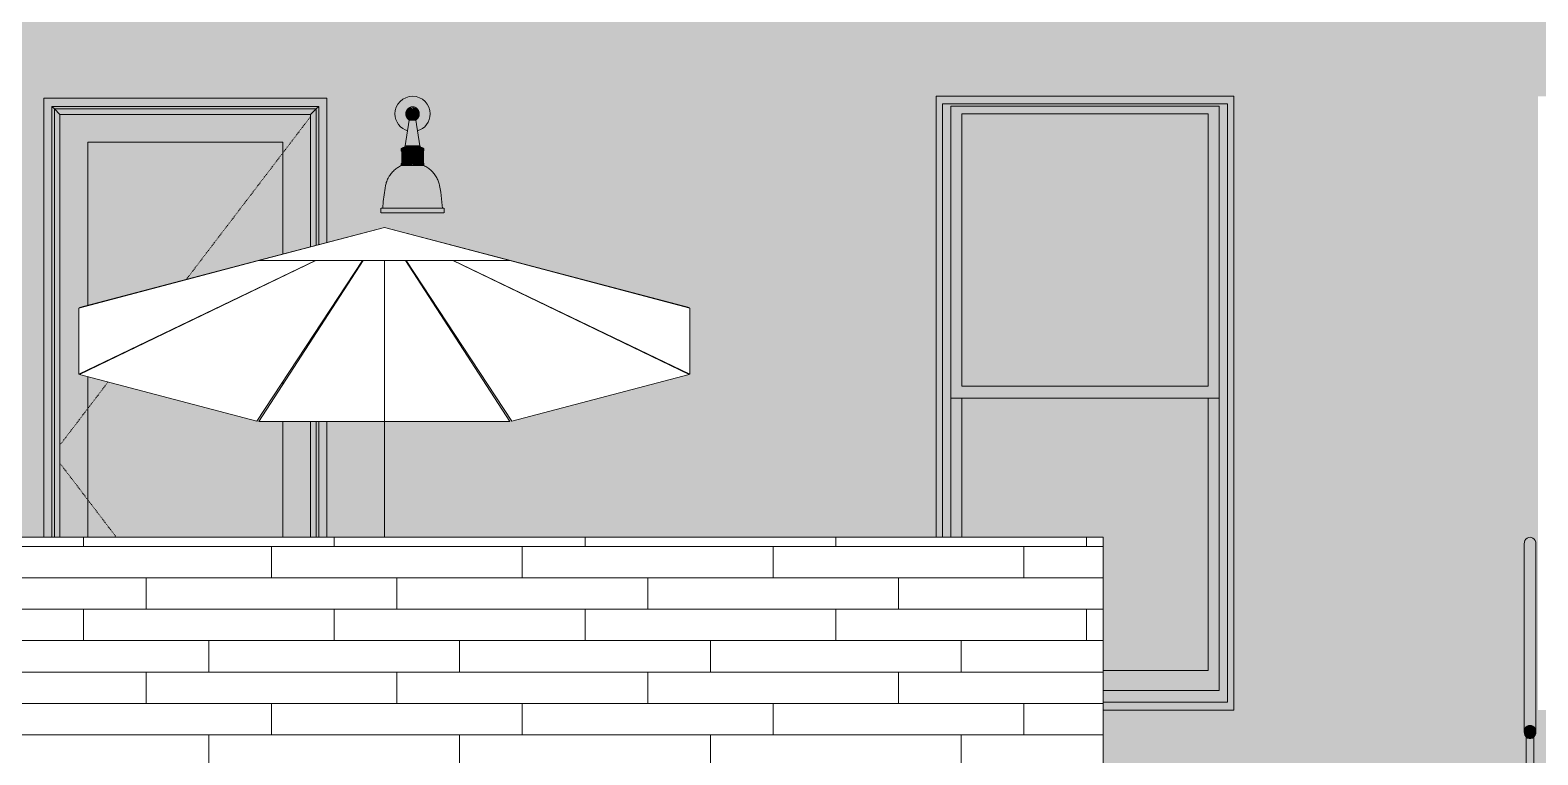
# Model space of a CAD drawing. Header units: inches. Extents: x 1750 to 8392, y -297 to 660.
# Drawn here: x 5993.5 to 6185.9, y 8.2 to 100.7 of the extents above; entities that cross this region are included whole.
import ezdxf

# ---------------------------------------------------------------- set-up
doc = ezdxf.new("R2010")
doc.units = ezdxf.units.IN
doc.header["$MEASUREMENT"] = 0
doc.linetypes.add('Dash 1_16_', pattern=[0.125, 0.0625, -0.0625])
for name, color, linetype, lineweight in [('A-DOOR-3', 31, 'Continuous', 9), ('A-DOOR-4', 31, 'Dash 1_16_', 9), ('A-DOOR-FRAM', 31, 'Continuous', 9), ('A-DOOR-GLAZ', 31, 'Continuous', 9), ('A-FLOR-HRAL', 11, 'Continuous', 9), ('A-GLAZ-1', 151, 'Continuous', 9), ('A-WALL-1', 113, 'Continuous', 9), ('A-WALL-PATT-1', 111, 'Continuous', 9), ('E-LITE-EQPM', 33, 'Continuous', 9), ('G-IMPT', 8, 'Continuous', 9), ('I-FURN', 30, 'Continuous', 9)]:
    doc.layers.add(name, color=color, linetype=linetype, lineweight=lineweight)
pattern_1 = [(0, (6128.2896, -29.2), (0, 4), []), (90, (6128.29, -29.2), (-8, 8), [4, -28]), (90, (6144.29, -25.2), (-8, 8), [4, -28])]

# ---------------------------------------------------------------- blocks, each defined once
blk = doc.blocks.new('Outdoor Table01 - 02ZUTB01_dwg-V45-BUILDING ELEVATION - NORTH')
at = {"layer": 'G-IMPT'}
for p, q in [((-12157.79, 75.5), (-12196.68, 65.31)), ((-12157.79, 75.5), (-12174.05, 71.26)), ((-12157.79, 75.5), (-12173.79, 71.29)), ((-12157.79, 75.5), (-12141.79, 71.29)), ((-12157.79, 75.5), (-12118.9, 65.31)), ((-12157.79, 75.5), (-12141.53, 71.26)), ((-12196.79, 65.24), (-12173.79, 71.29)), ((-12166.58, 71.29), (-12196.79, 56.82)), ((-12166.52, 71.29), (-12196.68, 56.75)), ((-12174.05, 71.26), (-12196.68, 65.31)), ((-12160.56, 71.29), (-12174.05, 50.8)), ((-12160.51, 71.29), (-12173.79, 50.77)), ((-12141.79, 71.29), (-12173.79, 71.29)), ((-12157.79, 49.5), (-12157.79, 71.29)), ((-12157.79, 49.5), (-12157.79, 71.29)), ((-12155.07, 71.29), (-12141.79, 50.77)), ((-12155.02, 71.29), (-12141.53, 50.8)), ((-12149.06, 71.29), (-12118.9, 56.75)), ((-12149, 71.29), (-12118.79, 56.82)), ((-12141.79, 71.29), (-12118.79, 65.24)), ((-12118.9, 65.31), (-12141.53, 71.26)), ((-12196.79, 65.24), (-12196.79, 56.82)), ((-12118.79, 56.82), (-12118.79, 65.24)), ((-12196.68, 56.75), (-12174.05, 50.8)), ((-12141.53, 50.8), (-12118.9, 56.75)), ((-12173.79, 50.77), (-12141.79, 50.77)), ((-12157.79, 36), (-12157.79, 49.5)), ((-12157.79, 36), (-12157.79, 49.5))]:
    blk.add_line(p, q, dxfattribs=at)
blk = doc.blocks.new('Outdoor Table01 - Outdoor Table01-2525492-BUILDING ELEVATION - NORTH')
at = {"extrusion": (0, 0, -1), "zscale": -1}
blk.add_blockref('Outdoor Table01 - 02ZUTB01_dwg-V45-BUILDING ELEVATION - NORTH', (22189.58, 0), dxfattribs=at)
blk = doc.blocks.new('Window-Double_Hung-Andersen-400_Series-Tilt_Wash - 1st Floor-V49-BUILDING ELEVATION - NORTH')
at = {"layer": 'A-GLAZ-1'}
for points in [[(-10858.45, 13.94), (-10857.77, 13.94), (-10857.77, 92.25), (-10895.79, 92.25), (-10895.79, 36), (-10893.91, 36), (-10893.91, 91), (-10859.64, 91), (-10859.64, 16.44), (-10874.46, 16.44), (-10874.46, 13.94), (-10859.64, 13.94)], [(-10861.08, 55.25), (-10861.08, 90), (-10892.48, 90), (-10892.48, 55.25)], [(-10871.13, 19), (-10861.08, 19), (-10861.08, 53.75), (-10892.48, 53.75), (-10892.48, 36), (-10874.46, 36), (-10874.46, 19)]]:
    blk.add_hatch(color=256, dxfattribs=at).paths.add_polyline_path(points, flags=0)
h = blk.add_hatch(color=256, dxfattribs=at)
h.paths.add_polyline_path([(-10859.64, 53.75), (-10859.64, 91), (-10893.91, 90.99), (-10893.91, 53.75), (-10860.56, 53.75)], flags=0)
h.paths.add_polyline_path([(-10865.51, 55.25), (-10892.48, 55.25), (-10892.48, 90), (-10861.08, 90), (-10861.08, 55.25)], flags=0)
h = blk.add_hatch(color=256, dxfattribs=at)
h.paths.add_polyline_path([(-10861.08, 16.44), (-10859.64, 16.47), (-10859.64, 53.75), (-10861.08, 53.75), (-10861.08, 19), (-10874.46, 19), (-10874.46, 16.44), (-10864.37, 16.44)], flags=0)
h.paths.add_polyline_path([(-10893.4, 36), (-10892.48, 36), (-10892.48, 53.75), (-10893.91, 53.75), (-10893.91, 36)], flags=0)
for p, q in [((-10857.77, 92.25), (-10895.79, 92.25)), ((-10895.79, 92.25), (-10895.79, 36)), ((-10895.79, 92.25), (-10895.79, 36)), ((-10857.77, 92.25), (-10895.79, 92.25)), ((-10894.98, 91.31), (-10858.58, 91.31)), ((-10894.98, 36), (-10894.98, 91.31)), ((-10893.91, 36), (-10893.91, 91)), ((-10893.91, 91), (-10859.64, 91)), ((-10859.64, 91), (-10859.64, 16.44)), ((-10858.58, 14.97), (-10858.58, 91.31)), ((-10857.77, 13.94), (-10857.77, 92.25)), ((-10857.77, 92.25), (-10857.77, 13.94)), ((-10892.48, 55.25), (-10892.48, 90)), ((-10892.48, 90), (-10861.08, 90)), ((-10861.08, 90), (-10861.08, 55.25)), ((-10861.08, 55.25), (-10892.48, 55.25)), ((-10893.91, 53.75), (-10859.64, 53.75)), ((-10892.48, 36), (-10892.48, 53.75)), ((-10861.08, 53.75), (-10861.08, 19)), ((-10861.08, 19), (-10874.46, 19)), ((-10859.64, 16.44), (-10874.46, 16.44)), ((-10858.58, 14.97), (-10874.46, 14.97)), ((-10874.46, 13.94), (-10857.77, 13.94)), ((-10874.46, 13.94), (-10857.77, 13.94))]:
    blk.add_line(p, q, dxfattribs=at)
blk = doc.blocks.new('Railing - 1_-1411116-BUILDING ELEVATION - NORTH')
at = {"layer": 'A-FLOR-HRAL'}
h = blk.add_hatch(color=256, dxfattribs=at)
h.paths.add_polyline_path([(-10820.49, -24), (-10819.49, -24), (-10819.51, -18.7), (-10819.64, -18.95), (-10819.86, -19.1), (-10819.97, -19.1), (-10820.01, -19.1), (-10820.12, -19.1), (-10820.34, -18.95), (-10820.47, -18.7), (-10820.49, -18.7), (-10820.49, -23.39)], flags=0)
h.paths.add_polyline_path([(-10820.49, -18.31), (-10820.42, -18.15), (-10820.22, -18.03), (-10819.98, -18), (-10819.64, -18.08), (-10819.5, -18.26), (-10819.49, -18.31), (-10819.53, -12.77), (-10819.64, -12.95), (-10819.86, -13.1), (-10820.2, -13.06), (-10820.34, -12.95), (-10820.47, -12.7), (-10820.49, -12.84), (-10820.49, -18)], flags=0)
h.paths.add_polyline_path([(-10819.49, -12.31), (-10819.51, -6.72), (-10819.64, -6.95), (-10819.86, -7.1), (-10820.17, -7.07), (-10820.34, -6.95), (-10820.47, -6.7), (-10820.49, -6.84), (-10820.47, -12.2), (-10820.24, -12.04), (-10819.89, -12), (-10819.74, -12.04), (-10819.51, -12.2), (-10819.49, -12.29)], flags=0)
h.paths.add_polyline_path([(-10820.49, -6.31), (-10820.42, -6.15), (-10820.24, -6.04), (-10819.93, -6.01), (-10819.74, -6.04), (-10819.51, -6.2), (-10819.49, -6.21), (-10819.52, -0.75), (-10819.64, -0.96), (-10819.86, -1.1), (-10820.15, -1.09), (-10820.34, -0.95), (-10820.47, -0.7), (-10820.49, -0.75), (-10820.49, -6.28)], flags=0)
h.paths.add_polyline_path([(-10820.49, -0.31), (-10820.42, -0.15), (-10820.22, -0.03), (-10819.91, -0.01), (-10819.73, -0.04), (-10819.51, -0.2), (-10819.49, -0.08), (-10819.53, 5.23), (-10819.64, 5.05), (-10819.87, 4.9), (-10820.2, 4.94), (-10820.34, 5.05), (-10820.47, 5.3), (-10820.49, 5.3), (-10820.49, -0.25)], flags=0)
h.paths.add_polyline_path([(-10820.49, 5.69), (-10820.42, 5.85), (-10820.24, 5.96), (-10819.96, 6), (-10819.64, 5.92), (-10819.5, 5.78), (-10819.49, 5.79), (-10819.51, 10.52), (-10819.61, 10.42), (-10819.8, 10.35), (-10820.04, 10.33), (-10820.26, 10.37), (-10820.39, 10.44), (-10820.49, 10.46), (-10820.49, 5.79)], flags=0)
h = blk.add_hatch(color=256, dxfattribs=at)
h.paths.add_polyline_path([(-10819.88, 10.33), (-10819.58, 10.44), (-10819.8, 10.35), (-10819.94, 10.33)], flags=0)
h.paths.add_polyline_path([(-10820.03, 10.33), (-10820.3, 10.41), (-10820.04, 10.33)], flags=0)
for p, q in [((-10820.49, 10.57), (-10820.49, -24)), ((-10819.49, -24), (-10819.49, 10.57))]:
    blk.add_line(p, q, dxfattribs=at)
at = {"layer": 'A-FLOR-HRAL', "flags": 128}
for points in [[(-10820.03, 10.32), (-10820.1, 10.33), (-10820.3, 10.38), (-10820.44, 10.46), (-10820.48, 10.52)], [(-10819.5, 10.52), (-10819.54, 10.46), (-10819.68, 10.38), (-10819.88, 10.33), (-10819.95, 10.32)]]:
    blk.add_lwpolyline(points, dxfattribs=at)
blk = doc.blocks.new('Railing - Railing-1929021-BUILDING ELEVATION - NORTH')
at = {"layer": 'A-FLOR-HRAL'}
for points in [[(-10819.49, 5.44), (-10819.53, 5.81), (-10819.78, 5.97), (-10820.03, 6), (-10820.34, 5.92), (-10820.47, 5.78), (-10820.47, 5.59), (-10820.34, 5.84), (-10820.12, 5.98), (-10819.86, 5.98), (-10819.64, 5.84), (-10819.51, 5.59), (-10819.5, 5.56)], [(-10820.08, 4.9), (-10819.78, 4.94), (-10819.64, 5.05), (-10819.51, 5.3), (-10819.51, 5.59), (-10819.64, 5.84), (-10819.86, 5.98), (-10820.2, 5.94), (-10820.34, 5.84), (-10820.47, 5.59), (-10820.47, 5.3), (-10820.34, 5.05), (-10820.11, 4.9)], [(-10820.49, -0.56), (-10820.42, -0.28), (-10820.24, -0.07), (-10819.99, 0), (-10819.74, -0.07), (-10819.55, -0.29), (-10819.49, -0.41), (-10819.52, -0.19), (-10819.76, -0.03), (-10820.07, -0.01), (-10820.25, -0.04), (-10820.47, -0.2), (-10820.49, -0.46)], [(-10820, -1.1), (-10819.83, -1.09), (-10819.64, -0.95), (-10819.51, -0.7), (-10819.51, -0.41), (-10819.64, -0.16), (-10819.86, -0.02), (-10820.14, -0.03), (-10820.34, -0.16), (-10820.47, -0.41), (-10820.47, -0.7), (-10820.34, -0.96), (-10820.12, -1.1), (-10820.06, -1.1)], [(-10820.49, -6.56), (-10820.42, -6.28), (-10820.24, -6.07), (-10819.99, -6), (-10819.74, -6.07), (-10819.56, -6.28), (-10819.49, -6.41), (-10819.51, -6.2), (-10819.74, -6.04), (-10820.05, -6.01), (-10820.24, -6.04), (-10820.47, -6.2), (-10820.49, -6.41)], [(-10820.04, -7.1), (-10819.81, -7.07), (-10819.64, -6.95), (-10819.51, -6.7), (-10819.51, -6.41), (-10819.64, -6.16), (-10819.86, -6.02), (-10820.17, -6.04), (-10820.34, -6.16), (-10820.47, -6.41), (-10820.47, -6.7), (-10820.34, -6.95), (-10820.11, -7.1)], [(-10819.49, -12.56), (-10819.51, -12.2), (-10819.74, -12.04), (-10820.03, -12), (-10820.24, -12.04), (-10820.47, -12.2), (-10820.47, -12.41), (-10820.34, -12.16), (-10820.12, -12.02), (-10819.86, -12.02), (-10819.64, -12.16), (-10819.51, -12.42)], [(-10819.86, -13.1), (-10819.64, -12.95), (-10819.51, -12.7), (-10819.51, -12.41), (-10819.65, -12.15), (-10819.86, -12.02), (-10820.19, -12.05), (-10820.34, -12.16), (-10820.47, -12.42), (-10820.47, -12.7), (-10820.34, -12.95), (-10820.12, -13.1), (-10819.95, -13.1)], [(-10820.49, -18.56), (-10820.42, -18.28), (-10820.24, -18.07), (-10819.99, -18), (-10819.74, -18.07), (-10819.55, -18.29), (-10819.49, -18.56), (-10819.51, -18.2), (-10819.76, -18.03), (-10820, -18), (-10820.34, -18.08), (-10820.48, -18.26), (-10820.49, -18.41)], [(-10820.01, -19.1), (-10819.97, -19.1), (-10819.86, -19.1), (-10819.64, -18.95), (-10819.51, -18.7), (-10819.51, -18.41), (-10819.64, -18.16), (-10819.86, -18.02), (-10820.12, -18.02), (-10820.34, -18.16), (-10820.47, -18.41), (-10820.47, -18.7), (-10820.34, -18.95), (-10820.12, -19.1)]]:
    blk.add_hatch(color=256, dxfattribs=at).paths.add_polyline_path(points, flags=0)
for p, q in [((-10820.49, 6.47), (-10820.49, 5.44)), ((-10819.49, 5.44), (-10819.49, 6.47)), ((-10820.49, 0.47), (-10820.49, -0.56)), ((-10819.49, -0.56), (-10819.49, 0.47)), ((-10820.49, -5.53), (-10820.49, -6.56)), ((-10819.49, -6.56), (-10819.49, -5.53)), ((-10820.49, -11.52), (-10820.49, -12.56)), ((-10819.49, -12.56), (-10819.49, -11.52)), ((-10820.49, -17.52), (-10820.49, -18.56)), ((-10819.49, -18.56), (-10819.49, -17.52))]:
    blk.add_line(p, q, dxfattribs=at)
at = {"layer": 'A-FLOR-HRAL', "flags": 128}
for points in [[(-10819.49, 5.44), (-10819.51, 5.59), (-10819.56, 5.72), (-10819.64, 5.84), (-10819.74, 5.93), (-10819.86, 5.98), (-10819.99, 6), (-10820.12, 5.98), (-10820.24, 5.93), (-10820.34, 5.84), (-10820.42, 5.72), (-10820.47, 5.59), (-10820.49, 5.44)], [(-10820.49, 5.44), (-10820.47, 5.3), (-10820.42, 5.16), (-10820.34, 5.05), (-10820.24, 4.96), (-10820.12, 4.9), (-10819.99, 4.88), (-10819.86, 4.9), (-10819.74, 4.96), (-10819.64, 5.05), (-10819.56, 5.16), (-10819.51, 5.3), (-10819.49, 5.44)], [(-10819.49, -0.56), (-10819.51, -0.41), (-10819.56, -0.28), (-10819.64, -0.16), (-10819.74, -0.07), (-10819.86, -0.02), (-10819.99, 0), (-10820.12, -0.02), (-10820.24, -0.07), (-10820.34, -0.16), (-10820.42, -0.28), (-10820.47, -0.41), (-10820.49, -0.56)], [(-10820.49, -0.56), (-10820.47, -0.7), (-10820.42, -0.84), (-10820.34, -0.95), (-10820.24, -1.04), (-10820.12, -1.1), (-10819.99, -1.12), (-10819.86, -1.1), (-10819.74, -1.04), (-10819.64, -0.95), (-10819.56, -0.84), (-10819.51, -0.7), (-10819.49, -0.56)], [(-10819.49, -6.56), (-10819.51, -6.41), (-10819.56, -6.28), (-10819.64, -6.16), (-10819.74, -6.07), (-10819.86, -6.02), (-10819.99, -6), (-10820.12, -6.02), (-10820.24, -6.07), (-10820.34, -6.16), (-10820.42, -6.28), (-10820.47, -6.41), (-10820.49, -6.56)], [(-10820.49, -6.56), (-10820.47, -6.7), (-10820.42, -6.84), (-10820.34, -6.95), (-10820.24, -7.04), (-10820.12, -7.1), (-10819.99, -7.12), (-10819.86, -7.1), (-10819.74, -7.04), (-10819.64, -6.95), (-10819.56, -6.84), (-10819.51, -6.7), (-10819.49, -6.56)], [(-10819.49, -12.56), (-10819.51, -12.41), (-10819.56, -12.28), (-10819.64, -12.16), (-10819.74, -12.07), (-10819.86, -12.02), (-10819.99, -12), (-10820.12, -12.02), (-10820.24, -12.07), (-10820.34, -12.16), (-10820.42, -12.28), (-10820.47, -12.41), (-10820.49, -12.56)], [(-10820.49, -12.56), (-10820.47, -12.7), (-10820.42, -12.84), (-10820.34, -12.95), (-10820.24, -13.04), (-10820.12, -13.1), (-10819.99, -13.12), (-10819.86, -13.1), (-10819.74, -13.04), (-10819.64, -12.95), (-10819.56, -12.84), (-10819.51, -12.7), (-10819.49, -12.56)], [(-10819.49, -18.56), (-10819.51, -18.41), (-10819.56, -18.28), (-10819.64, -18.16), (-10819.74, -18.07), (-10819.86, -18.02), (-10819.99, -18), (-10820.12, -18.02), (-10820.24, -18.07), (-10820.34, -18.16), (-10820.42, -18.28), (-10820.47, -18.41), (-10820.49, -18.56)], [(-10820.49, -18.56), (-10820.47, -18.7), (-10820.42, -18.84), (-10820.34, -18.95), (-10820.24, -19.04), (-10820.12, -19.1), (-10819.99, -19.12), (-10819.86, -19.1), (-10819.74, -19.04), (-10819.64, -18.95), (-10819.56, -18.84), (-10819.51, -18.7), (-10819.49, -18.56)]]:
    blk.add_lwpolyline(points, dxfattribs=at)
blk.add_blockref('Railing - 1_-1411116-BUILDING ELEVATION - NORTH', (0, 0))
blk = doc.blocks.new('Top Rail Type - Top Rail_Internal_-1929038-BUILDING ELEVATION - NORTH')
at = {"layer": 'A-FLOR-HRAL'}
for points in [[(-10820.74, 11.16), (-10820.71, 11.38), (-10820.64, 11.58), (-10820.42, 11.84), (-10820.24, 11.95), (-10820.04, 11.99), (-10819.88, 11.98), (-10819.68, 11.92), (-10819.54, 11.82), (-10819.46, 11.75), (-10819.34, 11.58), (-10819.26, 11.38), (-10819.24, 11.38), (-10819.26, 35.38), (-10819.34, 35.58), (-10819.56, 35.84), (-10819.74, 35.95), (-10819.88, 35.98), (-10820.1, 35.98), (-10820.3, 35.92), (-10820.44, 35.82), (-10820.52, 35.75), (-10820.64, 35.58), (-10820.71, 35.38), (-10820.74, 35.16), (-10820.74, 11.38)], [(-10819.99, 10.32), (-10819.68, 10.41), (-10819.51, 10.52), (-10819.46, 10.57), (-10819.34, 10.74), (-10819.26, 10.94), (-10819.24, 11.16), (-10819.26, 11.38), (-10819.34, 11.58), (-10819.58, 11.85), (-10819.74, 11.95), (-10819.94, 11.99), (-10820.12, 11.98), (-10820.3, 11.92), (-10820.48, 11.79), (-10820.52, 11.75), (-10820.64, 11.58), (-10820.71, 11.38), (-10820.74, 11.16), (-10820.71, 10.94), (-10820.64, 10.74), (-10820.4, 10.46), (-10820.24, 10.38), (-10820.03, 10.33)]]:
    blk.add_hatch(color=256, dxfattribs=at).paths.add_polyline_path(points, flags=0)
for p, q in [((-10820.74, 35.16), (-10820.74, 11.16)), ((-10819.24, 11.16), (-10819.24, 35.16))]:
    blk.add_line(p, q, dxfattribs=at)
at = {"layer": 'A-FLOR-HRAL', "flags": 128}
for points in [[(-10820.74, 35.16), (-10820.71, 35.38), (-10820.64, 35.58), (-10820.52, 35.75), (-10820.36, 35.89), (-10820.18, 35.97), (-10819.99, 36), (-10819.8, 35.97), (-10819.61, 35.89), (-10819.46, 35.75), (-10819.34, 35.58), (-10819.26, 35.38), (-10819.24, 35.16)], [(-10819.24, 11.16), (-10819.26, 11.38), (-10819.34, 11.58), (-10819.46, 11.75), (-10819.61, 11.89), (-10819.8, 11.97), (-10819.99, 12), (-10820.18, 11.97), (-10820.36, 11.89), (-10820.52, 11.75), (-10820.64, 11.58), (-10820.71, 11.38), (-10820.74, 11.16)], [(-10820.74, 11.16), (-10820.71, 10.94), (-10820.64, 10.74), (-10820.52, 10.57), (-10820.36, 10.44), (-10820.18, 10.35), (-10819.99, 10.32), (-10819.8, 10.35), (-10819.61, 10.44), (-10819.46, 10.57), (-10819.34, 10.74), (-10819.26, 10.94), (-10819.24, 11.16)]]:
    blk.add_lwpolyline(points, dxfattribs=at)
blk = doc.blocks.new('VISA-OW2400-02-SASS - OW2400-L30K-MVOLT-2031435-BUILDING ELEVATION - NORTH')
at = {"layer": 'E-LITE-EQPM'}
h = blk.add_hatch(color=256, dxfattribs=at)
h.paths.add_polyline_path([(-10214.99, 87.83), (-10214.79, 89.24), (-10215.13, 89.55), (-10215.17, 89.68), (-10215.19, 89.69), (-10215.24, 90.05), (-10215.14, 90.32), (-10215.13, 90.39), (-10215.12, 90.44), (-10214.82, 90.73), (-10214.72, 90.75), (-10214.56, 90.85), (-10214.55, 90.79), (-10214.49, 90.77), (-10214.4, 90.71), (-10214.34, 90.77), (-10214.39, 90.79), (-10214.31, 90.85), (-10214.07, 90.71), (-10214.15, 90.83), (-10213.99, 90.75), (-10213.85, 90.65), (-10213.69, 90.46), (-10213.58, 90.19), (-10213.57, 90.02), (-10213.64, 89.66), (-10213.69, 89.63), (-10213.79, 89.41), (-10213.86, 89.35), (-10214.04, 89.22), (-10213.81, 87.83), (-10213.28, 88.05), (-10212.81, 88.41), (-10212.45, 88.88), (-10212.23, 89.42), (-10212.15, 90), (-10212.23, 90.58), (-10212.45, 91.13), (-10212.81, 91.59), (-10213.4, 92), (-10213.82, 92.17), (-10214.4, 92.25), (-10214.98, 92.17), (-10215.53, 91.95), (-10215.99, 91.59), (-10216.35, 91.13), (-10216.58, 90.58), (-10216.65, 90), (-10216.58, 89.42), (-10216.35, 88.88), (-10215.99, 88.41), (-10215.53, 88.05), (-10215.13, 87.89)], flags=0)
h.paths.add_polyline_path([(-10214.4, 90.77), (-10214.5, 90.79), (-10214.47, 90.87), (-10214.4, 90.77)], flags=0)
h = blk.add_hatch(color=256, dxfattribs=at)
h.paths.add_polyline_path([(-10214.67, 89.22), (-10214.4, 89.22), (-10214.4, 90.71), (-10214.56, 90.79), (-10214.59, 90.79), (-10214.59, 90.84), (-10214.71, 90.79), (-10214.75, 90.79), (-10215.14, 90.41), (-10215.14, 90.32), (-10215.21, 90.2), (-10215.23, 89.97), (-10215.17, 89.68), (-10215.13, 89.65), (-10215.13, 89.54), (-10214.77, 89.22), (-10214.68, 89.22)], flags=0)
h.paths.add_polyline_path([(-10214.4, 90.77), (-10214.47, 90.87), (-10214.5, 90.79), (-10214.4, 90.77)], flags=0)
for points in [[(-10214.11, 89.22), (-10214.04, 89.22), (-10213.72, 89.53), (-10213.67, 89.67), (-10213.63, 89.67), (-10213.57, 89.82), (-10213.57, 90.02), (-10213.58, 90.19), (-10213.72, 90.5), (-10213.85, 90.65), (-10214.07, 90.8), (-10214.15, 90.81), (-10214.15, 90.75), (-10214.36, 90.84), (-10214.4, 90.77), (-10214.31, 90.77), (-10214.4, 90.67), (-10214.4, 89.22), (-10214.12, 89.22)], [(-10214.68, 85.93), (-10214.4, 85.93), (-10214.4, 89.22), (-10214.77, 89.22), (-10215.27, 85.93), (-10214.78, 85.93)], [(-10214.31, 85.93), (-10213.5, 85.93), (-10214.07, 89.22), (-10214.4, 89.22), (-10214.4, 85.93)], [(-10214.68, 85.29), (-10214.4, 85.29), (-10214.41, 85.54), (-10215.85, 85.54), (-10215.85, 85.29), (-10214.7, 85.29)], [(-10215.69, 83.72), (-10214.4, 83.72), (-10214.4, 85.22), (-10215.78, 85.22), (-10215.75, 83.72)], [(-10214.68, 85.54), (-10214.4, 85.54), (-10214.41, 85.65), (-10214.4, 85.67), (-10214.41, 85.7), (-10215.4, 85.67), (-10215.4, 85.65), (-10215.69, 85.62), (-10215.75, 85.54), (-10214.68, 85.54)], [(-10214.9, 85.22), (-10214.4, 85.22), (-10214.42, 85.29), (-10215.66, 85.29), (-10215.6, 85.22), (-10214.96, 85.22)], [(-10215.29, 85.74), (-10215.18, 85.73), (-10215.15, 85.71), (-10214.96, 85.72), (-10214.75, 85.72), (-10214.57, 85.7), (-10214.4, 85.73), (-10214.4, 85.93), (-10215.3, 85.93), (-10215.35, 85.81), (-10215.27, 85.81)], [(-10213.93, 85.7), (-10213.65, 85.72), (-10213.61, 85.75), (-10213.5, 85.74), (-10213.51, 85.77), (-10213.5, 85.8), (-10213.41, 85.78), (-10213.41, 85.8), (-10213.5, 85.93), (-10214.4, 85.93), (-10214.4, 85.7), (-10214.02, 85.71), (-10213.93, 85.7)], [(-10213.71, 85.54), (-10213.05, 85.54), (-10213.15, 85.64), (-10214.4, 85.7), (-10214.4, 85.67), (-10214.4, 85.65), (-10214.4, 85.54), (-10213.8, 85.54)], [(-10214.39, 85.29), (-10212.95, 85.29), (-10212.95, 85.54), (-10214.4, 85.54), (-10214.4, 85.29)], [(-10213.71, 85.22), (-10213.21, 85.22), (-10213.15, 85.29), (-10214.4, 85.29), (-10214.4, 85.22), (-10213.77, 85.22)], [(-10213.11, 83.72), (-10213.02, 83.72), (-10213.02, 85.22), (-10214.4, 85.22), (-10214.4, 83.72), (-10213.15, 83.72)], [(-10216.88, 80.85), (-10214.4, 80.85), (-10214.4, 83.41), (-10215.85, 83.41), (-10216.74, 82.8), (-10217.45, 81.93), (-10217.8, 80.85), (-10217.1, 80.85)], [(-10215.2, 83.41), (-10214.4, 83.41), (-10214.42, 83.66), (-10215.85, 83.66), (-10215.85, 83.41), (-10215.23, 83.41)], [(-10214.75, 83.66), (-10214.4, 83.67), (-10214.4, 83.72), (-10215.6, 83.72), (-10215.66, 83.66), (-10214.76, 83.66)], [(-10214.4, 83.66), (-10213.15, 83.66), (-10213.22, 83.72), (-10214.4, 83.72)], [(-10214.4, 83.41), (-10212.95, 83.41), (-10212.95, 83.66), (-10214.4, 83.66)], [(-10211, 80.85), (-10211.41, 82.01), (-10212.21, 82.91), (-10213.01, 83.41), (-10214.4, 83.41), (-10214.4, 80.85), (-10211.01, 80.85)], [(-10218.15, 77.98), (-10214.4, 77.98), (-10214.4, 80.85), (-10217.8, 80.85), (-10218.09, 79.24), (-10218.15, 78.31)], [(-10213.32, 77.98), (-10210.65, 77.98), (-10210.68, 78.79), (-10210.76, 79.6), (-10211.01, 80.85), (-10214.4, 80.85), (-10214.4, 77.98), (-10213.38, 77.98)], [(-10215.54, 77.38), (-10214.4, 77.38), (-10214.4, 77.98), (-10218.4, 77.98), (-10218.4, 77.38), (-10215.7, 77.38)], [(-10210.41, 77.38), (-10210.41, 77.98), (-10214.4, 77.98), (-10214.4, 77.38), (-10210.85, 77.38)]]:
    blk.add_hatch(color=256, dxfattribs=at).paths.add_polyline_path(points, flags=0)
for p, q in [((-10214.83, 89.22), (-10215.35, 85.93)), ((-10214.4, 89.22), (-10214.77, 89.22)), ((-10214.04, 89.22), (-10214.4, 89.22)), ((-10213.46, 85.93), (-10213.98, 89.22)), ((-10215.85, 85.54), (-10215.85, 85.29)), ((-10214.4, 85.54), (-10215.85, 85.54)), ((-10215.85, 85.29), (-10215.78, 85.22)), ((-10214.4, 85.29), (-10215.85, 85.29)), ((-10215.78, 85.22), (-10215.78, 83.72)), ((-10214.4, 85.22), (-10215.78, 85.22)), ((-10214.4, 85.7), (-10215.52, 85.7)), ((-10215.35, 85.7), (-10215.09, 85.7)), ((-10214.4, 85.93), (-10215.3, 85.93)), ((-10213.5, 85.93), (-10214.4, 85.93)), ((-10213.29, 85.7), (-10214.4, 85.7)), ((-10212.95, 85.54), (-10214.4, 85.54)), ((-10212.95, 85.29), (-10214.4, 85.29)), ((-10213.02, 85.22), (-10214.4, 85.22)), ((-10213.71, 85.7), (-10213.29, 85.7)), ((-10213.02, 85.22), (-10212.95, 85.29)), ((-10213.02, 83.72), (-10213.02, 85.22)), ((-10212.95, 85.29), (-10212.95, 85.54)), ((-10215.78, 83.72), (-10215.85, 83.66)), ((-10215.85, 83.66), (-10215.85, 83.41)), ((-10214.4, 83.66), (-10215.85, 83.66)), ((-10214.4, 83.41), (-10215.85, 83.41)), ((-10214.4, 83.72), (-10215.78, 83.72)), ((-10213.02, 83.72), (-10214.4, 83.72)), ((-10212.95, 83.66), (-10214.4, 83.66)), ((-10212.95, 83.41), (-10214.4, 83.41)), ((-10212.95, 83.66), (-10213.02, 83.72)), ((-10212.95, 83.41), (-10212.95, 83.66)), ((-10218.46, 77.98), (-10218.46, 77.38)), ((-10218.4, 77.98), (-10214.4, 77.98)), ((-10214.4, 77.38), (-10218.4, 77.38)), ((-10214.4, 77.98), (-10210.41, 77.98)), ((-10210.41, 77.38), (-10214.4, 77.38)), ((-10210.35, 77.38), (-10210.35, 77.98))]:
    blk.add_line(p, q, dxfattribs=at)
at = {"layer": 'E-LITE-EQPM', "flags": 128}
for points in [[(-10214.83, 89.22), (-10214.86, 89.24), (-10214.89, 89.26), (-10214.91, 89.29), (-10214.94, 89.31), (-10214.97, 89.34), (-10215, 89.36), (-10215.02, 89.39), (-10215.05, 89.42), (-10215.07, 89.45), (-10215.09, 89.48), (-10215.11, 89.51), (-10215.13, 89.54), (-10215.15, 89.57), (-10215.16, 89.6), (-10215.18, 89.64), (-10215.19, 89.67), (-10215.2, 89.71), (-10215.22, 89.74), (-10215.23, 89.78), (-10215.23, 89.81), (-10215.24, 89.85), (-10215.25, 89.89), (-10215.25, 89.92), (-10215.25, 89.96), (-10215.25, 90), (-10215.25, 90.03), (-10215.25, 90.07), (-10215.25, 90.11), (-10215.24, 90.14), (-10215.24, 90.18), (-10215.23, 90.22), (-10215.22, 90.25), (-10215.21, 90.29), (-10215.2, 90.32), (-10215.18, 90.36), (-10215.17, 90.39), (-10215.15, 90.42), (-10215.13, 90.46), (-10215.12, 90.49), (-10215.1, 90.52), (-10215.07, 90.55), (-10215.05, 90.58), (-10215.03, 90.61), (-10215, 90.63), (-10214.98, 90.66), (-10214.95, 90.68), (-10214.92, 90.71), (-10214.89, 90.73), (-10214.86, 90.75), (-10214.83, 90.77), (-10214.8, 90.79), (-10214.77, 90.81), (-10214.74, 90.83), (-10214.7, 90.84), (-10214.67, 90.86), (-10214.64, 90.87), (-10214.6, 90.88), (-10214.56, 90.89), (-10214.53, 90.9), (-10214.49, 90.91), (-10214.46, 90.91), (-10214.42, 90.92), (-10214.4, 90.92)], [(-10214.4, 90.92), (-10214.37, 90.92), (-10214.33, 90.91), (-10214.29, 90.91), (-10214.26, 90.9), (-10214.22, 90.89), (-10214.19, 90.88), (-10214.15, 90.87), (-10214.12, 90.85), (-10214.08, 90.84), (-10214.05, 90.82), (-10214.02, 90.8), (-10213.99, 90.78), (-10213.95, 90.76), (-10213.92, 90.74), (-10213.9, 90.72), (-10213.87, 90.7), (-10213.84, 90.67), (-10213.81, 90.65), (-10213.79, 90.62), (-10213.76, 90.59), (-10213.74, 90.56), (-10213.72, 90.53), (-10213.7, 90.5), (-10213.68, 90.47), (-10213.66, 90.44), (-10213.64, 90.41), (-10213.63, 90.37), (-10213.61, 90.34), (-10213.6, 90.3), (-10213.59, 90.27), (-10213.58, 90.23), (-10213.57, 90.2), (-10213.56, 90.16), (-10213.56, 90.12), (-10213.55, 90.09), (-10213.55, 90.05), (-10213.55, 90.01), (-10213.55, 89.98), (-10213.55, 89.94), (-10213.56, 89.9), (-10213.56, 89.87), (-10213.57, 89.83), (-10213.57, 89.79), (-10213.58, 89.76), (-10213.59, 89.72), (-10213.61, 89.69), (-10213.62, 89.65), (-10213.63, 89.62), (-10213.65, 89.59), (-10213.67, 89.55), (-10213.68, 89.52), (-10213.7, 89.49), (-10213.73, 89.46), (-10213.75, 89.43), (-10213.77, 89.4), (-10213.8, 89.38), (-10213.82, 89.35), (-10213.85, 89.32), (-10213.88, 89.3), (-10213.9, 89.28), (-10213.93, 89.25), (-10213.96, 89.23), (-10213.98, 89.22)], [(-10215.85, 85.54), (-10215.84, 85.56), (-10215.83, 85.57), (-10215.81, 85.58), (-10215.8, 85.59), (-10215.79, 85.61), (-10215.77, 85.62), (-10215.76, 85.63), (-10215.74, 85.64), (-10215.73, 85.65), (-10215.71, 85.66), (-10215.7, 85.66), (-10215.68, 85.67), (-10215.66, 85.68), (-10215.64, 85.68), (-10215.63, 85.69), (-10215.61, 85.69), (-10215.59, 85.7), (-10215.57, 85.7), (-10215.57, 85.7)], [(-10215.57, 85.7), (-10215.56, 85.7), (-10215.55, 85.7), (-10215.55, 85.7), (-10215.54, 85.71), (-10215.53, 85.71), (-10215.52, 85.71), (-10215.51, 85.71), (-10215.5, 85.71), (-10215.49, 85.72), (-10215.48, 85.72), (-10215.48, 85.72), (-10215.47, 85.73), (-10215.46, 85.73), (-10215.45, 85.74), (-10215.45, 85.74), (-10215.44, 85.75), (-10215.43, 85.75), (-10215.42, 85.76), (-10215.42, 85.76), (-10215.41, 85.77), (-10215.4, 85.78), (-10215.4, 85.78), (-10215.39, 85.79), (-10215.39, 85.8), (-10215.38, 85.81), (-10215.38, 85.81), (-10215.37, 85.82), (-10215.37, 85.83), (-10215.37, 85.84), (-10215.36, 85.85), (-10215.36, 85.85), (-10215.36, 85.86), (-10215.35, 85.87), (-10215.35, 85.88), (-10215.35, 85.89), (-10215.35, 85.9), (-10215.35, 85.91), (-10215.35, 85.92), (-10215.35, 85.93), (-10215.35, 85.93)], [(-10213.46, 85.93), (-10213.46, 85.92), (-10213.46, 85.91), (-10213.46, 85.9), (-10213.45, 85.89), (-10213.45, 85.88), (-10213.45, 85.87), (-10213.45, 85.87), (-10213.45, 85.86), (-10213.44, 85.85), (-10213.44, 85.84), (-10213.44, 85.83), (-10213.43, 85.82), (-10213.43, 85.82), (-10213.42, 85.81), (-10213.42, 85.8), (-10213.41, 85.79), (-10213.41, 85.79), (-10213.4, 85.78), (-10213.39, 85.77), (-10213.39, 85.77), (-10213.38, 85.76), (-10213.37, 85.75), (-10213.37, 85.75), (-10213.36, 85.74), (-10213.35, 85.74), (-10213.35, 85.73), (-10213.34, 85.73), (-10213.33, 85.72), (-10213.32, 85.72), (-10213.31, 85.72), (-10213.3, 85.71), (-10213.3, 85.71), (-10213.29, 85.71), (-10213.28, 85.71), (-10213.27, 85.71), (-10213.26, 85.7), (-10213.25, 85.7), (-10213.24, 85.7), (-10213.23, 85.7), (-10213.23, 85.7)], [(-10213.23, 85.7), (-10213.21, 85.7), (-10213.2, 85.69), (-10213.18, 85.69), (-10213.16, 85.68), (-10213.14, 85.68), (-10213.13, 85.67), (-10213.11, 85.66), (-10213.09, 85.66), (-10213.08, 85.65), (-10213.06, 85.64), (-10213.05, 85.63), (-10213.03, 85.62), (-10213.02, 85.61), (-10213, 85.59), (-10212.99, 85.58), (-10212.98, 85.57), (-10212.97, 85.56), (-10212.95, 85.54), (-10212.95, 85.54)], [(-10217.85, 80.85), (-10217.82, 80.99), (-10217.79, 81.12), (-10217.75, 81.26), (-10217.7, 81.4), (-10217.65, 81.53), (-10217.59, 81.66), (-10217.53, 81.79), (-10217.46, 81.91), (-10217.39, 82.04), (-10217.31, 82.16), (-10217.23, 82.28), (-10217.14, 82.39), (-10217.05, 82.5), (-10216.95, 82.61), (-10216.85, 82.71), (-10216.75, 82.81), (-10216.64, 82.9), (-10216.53, 82.99), (-10216.42, 83.08), (-10216.3, 83.16), (-10216.18, 83.23), (-10216.05, 83.3), (-10215.93, 83.37), (-10215.85, 83.41)], [(-10212.95, 83.41), (-10212.82, 83.34), (-10212.7, 83.28), (-10212.58, 83.2), (-10212.46, 83.12), (-10212.34, 83.04), (-10212.23, 82.95), (-10212.12, 82.86), (-10212.01, 82.77), (-10211.91, 82.67), (-10211.81, 82.56), (-10211.72, 82.45), (-10211.63, 82.34), (-10211.54, 82.23), (-10211.46, 82.11), (-10211.39, 81.99), (-10211.32, 81.86), (-10211.25, 81.74), (-10211.19, 81.61), (-10211.14, 81.47), (-10211.09, 81.34), (-10211.04, 81.2), (-10211, 81.07), (-10210.97, 80.93), (-10210.95, 80.85)], [(-10218.21, 77.98), (-10218.14, 78.83), (-10218.04, 79.68), (-10217.91, 80.52), (-10217.85, 80.85)], [(-10210.95, 80.85), (-10210.81, 80), (-10210.69, 79.16), (-10210.62, 78.3), (-10210.6, 77.98)]]:
    blk.add_lwpolyline(points, dxfattribs=at)
at = {"layer": 'E-LITE-EQPM'}
for start, end in [(360, 180), (180, 254.7454), (285.2546, 360)]:
    blk.add_arc((-10214.4, 90), 2.25, start, end, dxfattribs=at)
blk = doc.blocks.new('Door-Inswing-Andersen-400_Series-Single - 3_ 0-1_8_ x custom height - _1st _ 2nd floor-V61-BUILDING ELEVATION - NORTH')
at = {"layer": 'A-DOOR-FRAM'}
h = blk.add_hatch(color=256, dxfattribs=at)
h.paths.add_polyline_path([(-11008.91, 36), (-11008.63, 36), (-11008.59, 90.97), (-10974.57, 90.97), (-10974.57, 73.32), (-10973.54, 73.58), (-10973.54, 92), (-11009.66, 92), (-11009.66, 36), (-11009.26, 36)], flags=0)
h.paths.add_polyline_path([(-10974.57, 36), (-10973.54, 36), (-10973.54, 50.77), (-10974.57, 50.77), (-10974.57, 36.43)], flags=0)
h.paths.add_polyline_path([(-10974.57, 62.54), (-10973.54, 64.14), (-10973.54, 64.34), (-10974.57, 62.77)], flags=0)
for points in [[(-11008.29, 36), (-11008.29, 90.63), (-11008.63, 90.97), (-11008.63, 36)], [(-11008.29, 90.63), (-10974.91, 90.63), (-10974.57, 90.97), (-11008.63, 90.97), (-11008.48, 90.81)], [(-11007.6, 36), (-11007.6, 89.94), (-11008.29, 90.63), (-11008.29, 36), (-11008.18, 36)], [(-11007.6, 89.94), (-10975.57, 89.97), (-10974.91, 90.63), (-11008.29, 90.63), (-11008.18, 90.52)]]:
    blk.add_hatch(color=256, dxfattribs=at).paths.add_polyline_path(points, flags=0)
h = blk.add_hatch(color=256, dxfattribs=at)
h.paths.add_polyline_path([(-10975.02, 36), (-10974.91, 36), (-10974.91, 50.77), (-10975.6, 50.77), (-10975.6, 36)], flags=0)
h.paths.add_polyline_path([(-10975.6, 60.95), (-10974.91, 62.01), (-10974.91, 62.25), (-10975.6, 61.2)], flags=0)
h.paths.add_polyline_path([(-10975.6, 73.05), (-10974.91, 73.23), (-10974.91, 90.63), (-10975.6, 89.94), (-10975.6, 75.5)], flags=0)
h = blk.add_hatch(color=256, dxfattribs=at)
h.paths.add_polyline_path([(-10974.57, 36), (-10974.57, 50.77), (-10974.91, 50.77), (-10974.91, 36)], flags=0)
h.paths.add_polyline_path([(-10974.91, 62.01), (-10974.57, 62.54), (-10974.57, 62.77), (-10974.91, 62.25)], flags=0)
h.paths.add_polyline_path([(-10974.91, 73.23), (-10974.57, 73.32), (-10974.57, 90.97), (-10974.91, 90.63), (-10974.91, 75.5)], flags=0)
h = blk.add_hatch(color=256, dxfattribs=at)
h.paths.add_polyline_path([(-11004.04, 36), (-11004.04, 56.48), (-11005.08, 56.75), (-11004.04, 57.25), (-11004.04, 57.37), (-11005.19, 56.82), (-11005.19, 65.24), (-11004.04, 65.58), (-11004.04, 86.38), (-10979.16, 86.38), (-10979.16, 72.12), (-10975.6, 73.05), (-10975.6, 89.94), (-11007.6, 89.94), (-11007.6, 36), (-11005.34, 36)], flags=0)
h.paths.add_polyline_path([(-10979.16, 36), (-10975.6, 36), (-10975.6, 50.77), (-10979.16, 50.77), (-10979.16, 48.4)], flags=0)
h.paths.add_polyline_path([(-10979.16, 55.44), (-10975.6, 60.95), (-10975.6, 61.2), (-10979.16, 55.79)], flags=0)
at = {"layer": 'A-DOOR-GLAZ'}
h = blk.add_hatch(color=256, dxfattribs=at)
h.paths.add_polyline_path([(-10979.16, 36), (-10979.16, 50.77), (-10982.17, 50.8), (-10979.16, 55.44), (-10979.16, 55.79), (-10982.45, 50.8), (-11004.04, 56.48), (-11004.04, 36), (-10998.57, 36)], flags=0)
h.paths.add_polyline_path([(-11004.04, 57.25), (-10979.16, 69.28), (-11004.04, 57.37)], flags=0)
h.paths.add_polyline_path([(-11004.04, 65.58), (-10979.16, 72.12), (-10979.16, 86.38), (-11004.04, 86.38), (-11004.04, 65.64)], flags=0)
at = {"layer": 'A-DOOR-4'}
for p, q in [((-10991.46, 68.89), (-10975.6, 89.67)), ((-10998.19, 60.07), (-10998.07, 60.23)), ((-11007.6, 47.74), (-11001.45, 55.8)), ((-11007.6, 45.45), (-11000.39, 36))]:
    blk.add_line(p, q, dxfattribs=at)
at = {"layer": 'A-DOOR-FRAM'}
for p, q in [((-11009.66, 92), (-11009.66, 36)), ((-10973.54, 92), (-11009.66, 92)), ((-11009.66, 92), (-11009.66, 36)), ((-10973.54, 92), (-11009.66, 92)), ((-11008.63, 90.97), (-11008.63, 36)), ((-11008.63, 90.97), (-10974.57, 90.97)), ((-11008.29, 90.63), (-11008.63, 90.97)), ((-11008.63, 90.97), (-11008.63, 36)), ((-11008.63, 90.97), (-10974.57, 90.97)), ((-11007.6, 89.94), (-11008.29, 90.63)), ((-11008.29, 90.63), (-11008.29, 36)), ((-10974.91, 90.63), (-11008.29, 90.63)), ((-10975.6, 89.94), (-10974.91, 90.63)), ((-10974.91, 90.63), (-10974.57, 90.97)), ((-10974.91, 73.23), (-10974.91, 90.63)), ((-10974.57, 90.97), (-10974.57, 73.32)), ((-10974.57, 90.97), (-10974.57, 73.32)), ((-10973.54, 73.58), (-10973.54, 92)), ((-10973.54, 73.58), (-10973.54, 92)), ((-11007.6, 89.94), (-11007.6, 36)), ((-10975.6, 89.94), (-11007.6, 89.94)), ((-10975.6, 73.05), (-10975.6, 89.94)), ((-11004.04, 65.54), (-11004.04, 86.38)), ((-11004.04, 86.38), (-10979.16, 86.38)), ((-10979.16, 86.38), (-10979.16, 72.12)), ((-10973.54, 64.14), (-10973.54, 64.34)), ((-10973.54, 64.14), (-10973.54, 64.34)), ((-10974.91, 62.01), (-10974.91, 62.25)), ((-10974.57, 62.77), (-10974.57, 62.54)), ((-10974.57, 62.77), (-10974.57, 62.54)), ((-10975.6, 60.95), (-10975.6, 61.2)), ((-11004.04, 57.25), (-11004.04, 57.37)), ((-11004.04, 36), (-11004.04, 56.48)), ((-10979.16, 55.79), (-10979.16, 55.44)), ((-10979.16, 50.77), (-10979.16, 36)), ((-10975.6, 36), (-10975.6, 50.77)), ((-10974.91, 36), (-10974.91, 50.77)), ((-10974.57, 50.77), (-10974.57, 36)), ((-10974.57, 50.77), (-10974.57, 36)), ((-10973.54, 36), (-10973.54, 50.77)), ((-10973.54, 36), (-10973.54, 50.77))]:
    blk.add_line(p, q, dxfattribs=at)

msp = doc.modelspace()

# ---------------------------------------------------------------- hatches: boundary and pattern name
at = {"layer": 'A-WALL-PATT-1'}
h = msp.add_hatch(dxfattribs=at)
h.set_pattern_fill('FP_52', color=256, style=0, pattern_type=2)
h.set_pattern_definition([(0, (5577.8896, -29.2), (0, 4), []), (90, (5577.89, -29.2), (-8, 8), [4, -28]), (90, (5593.89, -25.2), (-8, 8), [4, -28])])
h.paths.add_polyline_path([(6038.6892, 75.5), (6065.4557, 68.4979), (6040.8114, 74.9438)], flags=0)
h.paths.add_polyline_path([(5947.163, -15), (5991.7642, -15), (5991.7642, 36), (5995.2142, 36), (5995.2142, 92), (6031.3392, 92), (6031.3392, 73.5844), (6038.6892, 75.5), (6077.6892, 65.2384), (6077.6892, 56.8187), (6047.421, 71.2901), (6077.5801, 56.7493), (6054.9527, 50.7957), (6041.4126, 71.2901), (6054.6892, 50.767), (6031.3392, 50.767), (6031.3392, 36), (6109.09, 36), (6109.09, 92.25), (6147.1134, 92.25), (6147.1134, 13.9375), (6130.4142, 13.9375), (6130.4142, -0.75), (6181.5876, -0.7106), (6184.3892, -0.2478), (6184.3589, 10.5685), (6184.2397, 10.7422), (6184.1648, 10.9444), (6184.1392, 11.3823), (6184.1648, 35.3785), (6184.2397, 35.5807), (6184.4562, 35.8379), (6184.6392, 35.9455), (6184.778, 35.9836), (6185.0005, 35.9836), (6185.201, 35.917), (6185.3397, 35.8229), (6185.4196, 35.7544), (6185.5387, 35.5807), (6185.6137, 35.3785), (6185.6392, 35.1615), (6185.6137, 10.9444), (6185.5387, 10.7422), (6185.3892, 10.4645), (6185.3892, -0.0826), (6185.89, 0), (6781.0896, 0), (6781.3804, -0.75), (6781.5892, -0.7193), (6781.5589, 10.5685), (6781.4397, 10.7422), (6781.3648, 10.9444), (6781.3392, 11.3785), (6781.3648, 35.3785), (6781.4397, 35.5807), (6781.6562, 35.8379), (6781.8392, 35.9455), (6781.978, 35.9836), (6782.2005, 35.9836), (6782.401, 35.917), (6782.5397, 35.8229), (6782.6196, 35.7544), (6782.7387, 35.5807), (6782.8137, 35.3785), (6782.8392, 35.1615), (6782.8137, 10.9444), (6782.7387, 10.7422), (6782.5892, 10.4588), (6782.5892, -0.75), (6836.5642, -0.75), (6836.5205, 0.5), (6801.4267, 0.5381), (6801.4267, 92), (6837.5517, 92), (6837.5517, 36), (6838.8775, 36), (6838.8775, 92.25), (6876.9009, 92.25), (6876.9009, 36), (6915.49, 36), (6915.49, 92.25), (6953.5134, 92.25), (6953.5134, 70.3899), (6973.0892, 75.5), (6995.7892, 69.5678), (6995.7892, 108.375), (5577.8892, 108.375), (5577.8892, -0.5521), (5704.3892, -0.5521), (5704.3892, 0), (5609.8892, 0), (5609.8892, 93), (5840.2892, 93), (5840.2892, 0), (5718.4591, 0), (5718.4591, -1.0489), (5741.8869, -3), (5777.9097, -3), (5922.0005, -15), (5943.7642, -15)], flags=0)
h.paths.add_polyline_path([(5705.8642, 0), (5710.4591, -0.3827), (5710.4591, 0)], flags=0)
h.paths.add_polyline_path([(5705.6489, -0.5521), (5705.8642, -0.5521), (5705.8642, 0), (5705.3892, 0), (5705.3892, -0.5521)], flags=0)
h.paths.add_polyline_path([(6613.8142, 8), (6613.2517, 8), (6613.2517, 53), (6642.2517, 53), (6642.2517, 8), (6617.4879, 8)], flags=0)
h.paths.add_polyline_path([(6230.2517, 8), (6230.2517, 53), (6259.2517, 53), (6259.2517, 8), (6230.8142, 8)], flags=0)
h.paths.add_polyline_path([(6339.6775, 13.9375), (6339.6775, 92.25), (6377.7009, 92.25), (6377.7009, 13.9375), (6340.49, 13.9375)], flags=0)
h.paths.add_polyline_path([(6531.1134, 13.9375), (6493.09, 13.9375), (6493.09, 92.25), (6531.1134, 92.25), (6531.1134, 14.6875)], flags=0)
h.paths.add_polyline_path([(6531.865, 13.9375), (6531.865, 92.25), (6569.8884, 92.25), (6569.8884, 13.9375), (6532.6775, 13.9375)], flags=0)
h.paths.add_polyline_path([(6185.89, 13.9375), (6185.89, 92.25), (6223.9134, 92.25), (6223.9134, 13.9375), (6186.7025, 13.9375)], flags=0)
h.paths.add_polyline_path([(6725.74, 13.9375), (6723.865, 13.9375), (6723.865, 92.25), (6761.8884, 92.25), (6761.8884, 13.9375), (6725.9228, 13.9375)], flags=0)
h.paths.add_polyline_path([(5936.515, 13.9375), (5936.515, 92.25), (5974.5384, 92.25), (5974.5384, 13.9375), (5937.3053, 13.9375)], flags=0)
h.paths.add_polyline_path([(6416.1009, 13.9375), (6378.0775, 13.9708), (6378.0775, 92.25), (6416.1009, 92.25), (6416.1009, 14.9687)], flags=0)
h.paths.add_polyline_path([(6953.5134, 36), (6995.7892, 36), (6995.7892, 52.4892), (6989.3527, 50.7957), (6975.8126, 71.2901), (6989.0892, 50.767), (6957.1078, 50.7957), (6970.3178, 71.2901), (6956.8258, 50.7957), (6953.5134, 51.6672), (6953.5134, 48.3991)], flags=0)
h.paths.add_polyline_path([(6031.3392, 64.1383), (6035.9178, 71.2901), (6031.3392, 64.3353)], flags=0)
h.paths.add_polyline_path([(6995.7892, 64.5555), (6995.7892, 64.6265), (6981.821, 71.2901), (6994.2291, 65.3077)], flags=0)
h.paths.add_polyline_path([(6953.5134, 66.0618), (6963.2665, 70.7948), (6953.5134, 66.123)], flags=0)
h.paths.add_polyline_path([(6995.7892, 69.5272), (6995.7892, 69.5509), (6989.0892, 71.2901)], flags=0)
h.paths.add_polyline_path([(6790.95, 85.7022), (6790.5684, 85.7149), (6790.761, 85.7022), (6790.9488, 85.7022)], flags=0)
h.paths.add_polyline_path([(6786.9635, 77.384), (6786.4817, 77.384), (6786.4817, 77.9781), (6786.7279, 77.9781), (6786.7842, 79.2383), (6786.7999, 79.4177), (6787.18, 81.1541), (6787.4415, 81.9544), (6788.2605, 82.8954), (6789.0276, 83.4062), (6789.0276, 83.6562), (6789.2218, 83.6562), (6789.2803, 83.7238), (6789.0952, 83.7238), (6789.1247, 85.2238), (6789.2803, 85.2238), (6789.1877, 85.2913), (6789.0276, 85.2913), (6789.0276, 85.5413), (6789.1247, 85.5413), (6789.2218, 85.6382), (6789.8708, 85.7271), (6789.7256, 85.7102), (6789.7082, 85.744), (6789.6824, 85.7609), (6789.5864, 85.744), (6789.5777, 85.8142), (6789.5331, 85.832), (6789.5777, 85.9275), (6789.8852, 87.8305), (6789.3517, 88.0514), (6788.8857, 88.409), (6788.5282, 88.875), (6788.3034, 89.4177), (6788.2267, 90), (6788.3034, 90.5823), (6788.5282, 91.125), (6788.8857, 91.591), (6789.4759, 92), (6789.998, 92.187), (6790.4767, 92.25), (6791.0591, 92.1733), (6791.6017, 91.9486), (6792.0677, 91.591), (6792.4253, 91.125), (6792.6501, 90.5823), (6792.7267, 90), (6792.6501, 89.4177), (6792.4253, 88.875), (6792.0677, 88.409), (6791.6017, 88.0514), (6791.0689, 87.8267), (6791.4203, 85.8641), (6791.4184, 85.7994), (6791.3219, 85.7967), (6791.3219, 85.751), (6791.3219, 85.7082), (6790.9745, 85.707), (6791.1675, 85.702), (6791.7657, 85.6186), (6791.8583, 85.5413), (6791.9258, 85.5413), (6791.9258, 85.2913), (6791.7317, 85.2913), (6791.6732, 85.2238), (6791.8583, 85.2238), (6791.8288, 83.7238), (6791.6732, 83.7238), (6791.7699, 83.6562), (6791.9258, 83.6562), (6791.9258, 83.4062), (6792.8019, 82.8113), (6793.5213, 81.926), (6793.9102, 80.662), (6794.1536, 79.4177), (6794.2256, 77.9781), (6794.4718, 77.9781), (6794.4718, 77.384), (6787.18, 77.384)], flags=0)
h.paths.add_polyline_path([(5600.3672, 85.7022), (5599.9856, 85.7149), (5600.1782, 85.7022), (5600.3659, 85.7022)], flags=0)
h.paths.add_polyline_path([(5602.3736, 77.384), (5595.8989, 77.384), (5595.8989, 77.9781), (5596.1451, 77.9781), (5596.2014, 79.2383), (5596.2171, 79.4177), (5596.5972, 81.1541), (5596.9061, 82.0113), (5597.6777, 82.8954), (5598.4448, 83.4062), (5598.4448, 83.6562), (5598.6389, 83.6562), (5598.6975, 83.7238), (5598.5124, 83.7238), (5598.5419, 85.2238), (5598.6975, 85.2238), (5598.6049, 85.2913), (5598.4448, 85.2913), (5598.4448, 85.5413), (5598.5419, 85.5413), (5598.6389, 85.6382), (5599.288, 85.7271), (5599.1428, 85.7102), (5599.1254, 85.744), (5599.0996, 85.7609), (5599.0036, 85.744), (5598.9949, 85.8142), (5598.9503, 85.832), (5598.9949, 85.9275), (5599.3024, 87.8305), (5598.7689, 88.0514), (5598.3029, 88.409), (5597.9454, 88.875), (5597.7206, 89.4177), (5597.6439, 90), (5597.7206, 90.5823), (5597.9454, 91.125), (5598.3029, 91.591), (5598.7689, 91.9486), (5599.3116, 92.1733), (5599.8939, 92.25), (5600.4763, 92.1733), (5601.0189, 91.9486), (5601.4849, 91.591), (5601.8425, 91.125), (5602.0672, 90.5823), (5602.1429, 89.9922), (5602.0672, 89.4177), (5601.8425, 88.875), (5601.4849, 88.409), (5601.0189, 88.0514), (5600.4861, 87.8267), (5600.8375, 85.8641), (5600.8356, 85.7994), (5600.7391, 85.7967), (5600.7391, 85.751), (5600.7391, 85.7082), (5600.3917, 85.707), (5600.5847, 85.702), (5601.1829, 85.6186), (5601.2755, 85.5413), (5601.343, 85.5413), (5601.343, 85.2913), (5601.1489, 85.2913), (5601.0904, 85.2238), (5601.2755, 85.2238), (5601.246, 83.7238), (5601.0904, 83.7238), (5601.1871, 83.6562), (5601.343, 83.6562), (5601.343, 83.4062), (5602.2191, 82.8113), (5602.9385, 81.926), (5603.3274, 80.662), (5603.5708, 79.4177), (5603.6428, 77.9781), (5603.889, 77.9781), (5603.889, 77.384), (5602.5015, 77.384)], flags=0)
h.paths.add_polyline_path([(6042.7625, 85.7022), (6042.3809, 85.7149), (6042.5735, 85.7022), (6042.7613, 85.7022)], flags=0)
h.paths.add_polyline_path([(6038.6892, 77.384), (6038.2942, 77.384), (6038.2942, 77.9781), (6038.5404, 77.9781), (6038.5967, 79.2383), (6038.6124, 79.4177), (6038.9925, 81.1541), (6039.3014, 82.0113), (6040.073, 82.8954), (6040.8401, 83.4062), (6040.8401, 83.6562), (6041.0343, 83.6562), (6041.0928, 83.7238), (6040.9077, 83.7238), (6040.9372, 85.2238), (6041.0928, 85.2238), (6041.0002, 85.2913), (6040.8401, 85.2913), (6040.8401, 85.5413), (6040.9372, 85.5413), (6041.0343, 85.6382), (6041.6833, 85.7271), (6041.5381, 85.7102), (6041.5207, 85.744), (6041.4949, 85.7609), (6041.3989, 85.744), (6041.3902, 85.8142), (6041.3456, 85.832), (6041.3902, 85.9275), (6041.6977, 87.8305), (6041.1642, 88.0514), (6040.6982, 88.409), (6040.3407, 88.875), (6040.1159, 89.4177), (6040.0392, 90), (6040.1159, 90.5823), (6040.3407, 91.125), (6040.8114, 91.6778), (6041.2884, 92), (6041.7069, 92.1733), (6042.2892, 92.25), (6042.8716, 92.1733), (6043.4142, 91.9486), (6043.8802, 91.591), (6044.2378, 91.125), (6044.4626, 90.5823), (6044.5392, 90), (6044.4626, 89.4177), (6044.2378, 88.875), (6043.8802, 88.409), (6043.4142, 88.0514), (6042.8814, 87.8267), (6043.2328, 85.8641), (6043.2309, 85.7994), (6043.1344, 85.7967), (6043.1344, 85.751), (6043.1344, 85.7082), (6042.787, 85.707), (6042.98, 85.702), (6043.5782, 85.6186), (6043.6708, 85.5413), (6043.7383, 85.5413), (6043.7383, 85.2913), (6043.5442, 85.2913), (6043.4857, 85.2238), (6043.6708, 85.2238), (6043.6413, 83.7238), (6043.4857, 83.7238), (6043.5824, 83.6562), (6043.7383, 83.6562), (6043.7383, 83.4062), (6044.6144, 82.8113), (6045.3338, 81.926), (6045.7402, 80.5722), (6045.9661, 79.4177), (6046.0381, 77.9781), (6046.2843, 77.9781), (6046.2843, 77.384), (6038.776, 77.384)], flags=0)
h.paths.add_polyline_path([(6434.5134, 85.7022), (6434.1318, 85.7149), (6434.3244, 85.7022), (6434.5121, 85.7022)], flags=0)
h.paths.add_polyline_path([(6430.7592, 77.384), (6430.0451, 77.384), (6430.0451, 77.9781), (6430.2913, 77.9781), (6430.3476, 79.2383), (6430.3633, 79.4177), (6430.7434, 81.1541), (6431.0048, 81.9544), (6431.8239, 82.8954), (6432.591, 83.4062), (6432.591, 83.6562), (6432.7851, 83.6562), (6432.8437, 83.7238), (6432.6586, 83.7238), (6432.6881, 85.2238), (6432.8437, 85.2238), (6432.7511, 85.2913), (6432.591, 85.2913), (6432.591, 85.5413), (6432.6881, 85.5413), (6432.7851, 85.6382), (6433.4342, 85.7271), (6433.289, 85.7102), (6433.2716, 85.744), (6433.2458, 85.7609), (6433.1498, 85.744), (6433.1411, 85.8142), (6433.0965, 85.832), (6433.1411, 85.9275), (6433.4486, 87.8305), (6432.9151, 88.0514), (6432.4491, 88.409), (6432.0916, 88.875), (6431.8668, 89.4177), (6431.7901, 90), (6431.8668, 90.5823), (6432.0916, 91.125), (6432.4491, 91.591), (6432.9151, 91.9486), (6433.4578, 92.1733), (6434.0401, 92.25), (6434.6225, 92.1733), (6435.1651, 91.9486), (6435.6311, 91.591), (6435.9887, 91.125), (6436.2134, 90.5823), (6436.2901, 90), (6436.2134, 89.4177), (6435.9887, 88.875), (6435.6311, 88.409), (6435.1201, 88.0328), (6434.6323, 87.8267), (6434.9837, 85.8641), (6434.9818, 85.7994), (6434.8853, 85.7967), (6434.8853, 85.751), (6434.8853, 85.7082), (6434.5379, 85.707), (6434.7309, 85.702), (6435.3291, 85.6186), (6435.4217, 85.5413), (6435.4892, 85.5413), (6435.4892, 85.2913), (6435.2951, 85.2913), (6435.2366, 85.2238), (6435.4217, 85.2238), (6435.3922, 83.7238), (6435.2366, 83.7238), (6435.3333, 83.6562), (6435.4892, 83.6562), (6435.4892, 83.4062), (6436.3653, 82.8113), (6437.0847, 81.926), (6437.4736, 80.662), (6437.717, 79.4177), (6437.789, 77.9781), (6438.0352, 77.9781), (6438.0352, 77.384), (6431.0101, 77.384)], flags=0)
h = msp.add_hatch(dxfattribs=at)
h.set_pattern_fill('FP_47', color=256, style=0, pattern_type=2)
h.set_pattern_definition(pattern_1)
h.paths.add_polyline_path([(5991.7644, -30), (5991.7644, -28.9744), (5996.0142, -29.0805), (5996.0142, 36), (5991.7642, 36), (5991.7642, -30)], flags=0)
h = msp.add_hatch(dxfattribs=at)
h.set_pattern_fill('FP_47', color=256, style=0, pattern_type=2)
h.set_pattern_definition(pattern_1)
h.paths.add_polyline_path([(6130.2895, -30), (6130.4142, -29.9998), (6130.4142, 36), (5996.0142, 36), (5996.0142, -29.0805), (5996.4591, -29.0916), (5996.4591, 6.2807), (6004.4591, 6.2807), (6004.4591, -29.2913), (6032.8486, -30), (6123.3228, -30)], flags=0)
h.paths.add_polyline_path([(6116.6306, -29.7193), (6115.4591, -29.7193), (6115.4591, 6.2807), (6123.4591, 6.2807), (6123.4591, -29.7193), (6117.4591, -29.7193)], flags=0)

# ---------------------------------------------------------------- linework, layer by layer
at = {"layer": 'A-WALL-1'}
for p, q in [((6130.4142, 36), (5991.7642, 36)), ((6130.4142, -30), (6130.4142, 36))]:
    msp.add_line(p, q, dxfattribs=at)

# ---------------------------------------------------------------- block references
at = {"layer": 'A-DOOR-3'}
msp.add_blockref('Door-Inswing-Andersen-400_Series-Single - 3_ 0-1_8_ x custom height - _1st _ 2nd floor-V61-BUILDING ELEVATION - NORTH', (17004.8786, 0), dxfattribs=at)
at = {"layer": 'A-FLOR-HRAL'}
for name in ['Top Rail Type - Top Rail_Internal_-1929038-BUILDING ELEVATION - NORTH', 'Railing - Railing-1929021-BUILDING ELEVATION - NORTH']:
    msp.add_blockref(name, (17004.8786, 0), dxfattribs=at)
at = {"layer": 'A-GLAZ-1'}
msp.add_blockref('Window-Double_Hung-Andersen-400_Series-Tilt_Wash - 1st Floor-V49-BUILDING ELEVATION - NORTH', (17004.8786, 0), dxfattribs=at)
at = {"layer": 'E-LITE-EQPM'}
msp.add_blockref('VISA-OW2400-02-SASS - OW2400-L30K-MVOLT-2031435-BUILDING ELEVATION - NORTH', (16256.6911, 0), dxfattribs=at)
at = {"layer": 'I-FURN'}
msp.add_blockref('Outdoor Table01 - Outdoor Table01-2525492-BUILDING ELEVATION - NORTH', (16070.4786, 0), dxfattribs=at)

doc.saveas('drawing.dxf')
